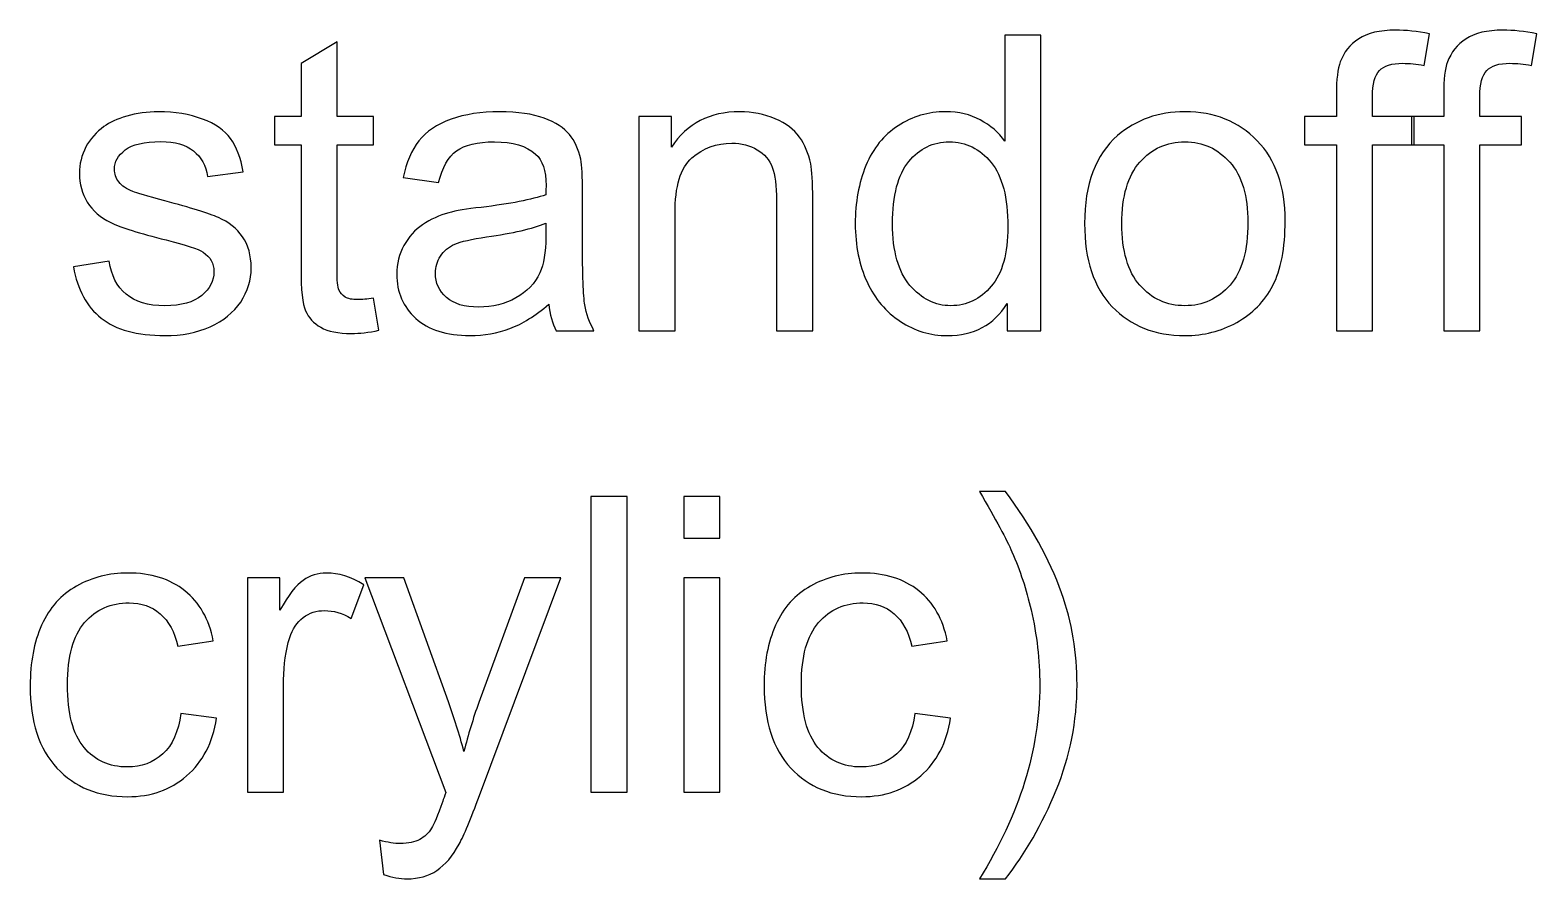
# Model space of a CAD drawing. Header units: inches. Extents: x -3.1 to 14.9, y -9.8 to 5.5.
# Drawn here: x 2.354 to 3.57, y -0.758 to -0.073 of the extents above; entities that cross this region are included whole.
import ezdxf

# ---------------------------------------------------------------- set-up
doc = ezdxf.new("R2010")
doc.units = ezdxf.units.IN
doc.header["$MEASUREMENT"] = 0
doc.layers.add('Layer 1', color=7, linetype='Continuous')

msp = doc.modelspace()

# ---------------------------------------------------------------- linework, layer by layer
at = {"layer": 'Layer 1', "color": 250}
for points, knots in [([(2.6309, -0.2894), (2.6309, -0.2894), (2.6351, -0.3153), (2.6351, -0.3153), (2.6351, -0.3153), (2.6269, -0.3171), (2.6195, -0.3179), (2.613, -0.3179), (2.613, -0.3179), (2.6023, -0.3179), (2.5941, -0.3163), (2.5882, -0.3129), (2.5882, -0.3129), (2.5824, -0.3096), (2.5783, -0.3051), (2.5759, -0.2996), (2.5759, -0.2996), (2.5735, -0.2942), (2.5723, -0.2826), (2.5723, -0.2651), (2.5723, -0.2651), (2.5723, -0.2651), (2.5723, -0.1656), (2.5723, -0.1656), (2.5723, -0.1656), (2.5723, -0.1656), (2.5508, -0.1656), (2.5508, -0.1656), (2.5508, -0.1656), (2.5508, -0.1656), (2.5508, -0.1428), (2.5508, -0.1428), (2.5508, -0.1428), (2.5508, -0.1428), (2.5723, -0.1428), (2.5723, -0.1428), (2.5723, -0.1428), (2.5723, -0.1428), (2.5723, -0.1), (2.5723, -0.1), (2.5723, -0.1), (2.5723, -0.1), (2.6014, -0.0824), (2.6014, -0.0824), (2.6014, -0.0824), (2.6014, -0.0824), (2.6014, -0.1428), (2.6014, -0.1428), (2.6014, -0.1428), (2.6014, -0.1428), (2.6309, -0.1428), (2.6309, -0.1428), (2.6309, -0.1428), (2.6309, -0.1428), (2.6309, -0.1656), (2.6309, -0.1656), (2.6309, -0.1656), (2.6309, -0.1656), (2.6014, -0.1656), (2.6014, -0.1656), (2.6014, -0.1656), (2.6014, -0.1656), (2.6014, -0.2667), (2.6014, -0.2667), (2.6014, -0.2667), (2.6014, -0.2751), (2.6019, -0.2804), (2.6029, -0.2828), (2.6029, -0.2828), (2.604, -0.2852), (2.6057, -0.2871), (2.608, -0.2885), (2.608, -0.2885), (2.6103, -0.2899), (2.6137, -0.2906), (2.618, -0.2906), (2.618, -0.2906), (2.6213, -0.2906), (2.6256, -0.2902), (2.6309, -0.2894)], [0, 0, 0, 0, 0.047619, 0.047619, 0.047619, 0.047619, 0.095238, 0.095238, 0.095238, 0.095238, 0.142857, 0.142857, 0.142857, 0.142857, 0.190476, 0.190476, 0.190476, 0.190476, 0.238095, 0.238095, 0.238095, 0.238095, 0.285714, 0.285714, 0.285714, 0.285714, 0.333333, 0.333333, 0.333333, 0.333333, 0.380952, 0.380952, 0.380952, 0.380952, 0.428571, 0.428571, 0.428571, 0.428571, 0.47619, 0.47619, 0.47619, 0.47619, 0.52381, 0.52381, 0.52381, 0.52381, 0.571429, 0.571429, 0.571429, 0.571429, 0.619048, 0.619048, 0.619048, 0.619048, 0.666667, 0.666667, 0.666667, 0.666667, 0.714286, 0.714286, 0.714286, 0.714286, 0.761905, 0.761905, 0.761905, 0.761905, 0.809524, 0.809524, 0.809524, 0.809524, 0.857143, 0.857143, 0.857143, 0.857143, 0.904762, 0.904762, 0.904762, 0.904762, 1, 1, 1, 1]), ([(3.1424, -0.3157), (3.1424, -0.3157), (3.1424, -0.2938), (3.1424, -0.2938), (3.1424, -0.2938), (3.1315, -0.311), (3.1154, -0.3196), (3.0941, -0.3196), (3.0941, -0.3196), (3.0803, -0.3196), (3.0677, -0.3158), (3.0561, -0.3082), (3.0561, -0.3082), (3.0446, -0.3006), (3.0356, -0.29), (3.0292, -0.2763), (3.0292, -0.2763), (3.0229, -0.2627), (3.0197, -0.2471), (3.0197, -0.2294), (3.0197, -0.2294), (3.0197, -0.2122), (3.0226, -0.1965), (3.0283, -0.1824), (3.0283, -0.1824), (3.0341, -0.1684), (3.0427, -0.1576), (3.0542, -0.1502), (3.0542, -0.1502), (3.0657, -0.1427), (3.0786, -0.1389), (3.0928, -0.1389), (3.0928, -0.1389), (3.1032, -0.1389), (3.1125, -0.1411), (3.1206, -0.1455), (3.1206, -0.1455), (3.1288, -0.1499), (3.1354, -0.1556), (3.1405, -0.1627), (3.1405, -0.1627), (3.1405, -0.1627), (3.1405, -0.0771), (3.1405, -0.0771), (3.1405, -0.0771), (3.1405, -0.0771), (3.1696, -0.0771), (3.1696, -0.0771), (3.1696, -0.0771), (3.1696, -0.0771), (3.1696, -0.3157), (3.1696, -0.3157), (3.1696, -0.3157), (3.1696, -0.3157), (3.1424, -0.3157), (3.1424, -0.3157)], [0, 0, 0, 0, 0.066667, 0.066667, 0.066667, 0.066667, 0.133333, 0.133333, 0.133333, 0.133333, 0.2, 0.2, 0.2, 0.2, 0.266667, 0.266667, 0.266667, 0.266667, 0.333333, 0.333333, 0.333333, 0.333333, 0.4, 0.4, 0.4, 0.4, 0.466667, 0.466667, 0.466667, 0.466667, 0.533333, 0.533333, 0.533333, 0.533333, 0.6, 0.6, 0.6, 0.6, 0.666667, 0.666667, 0.666667, 0.666667, 0.733333, 0.733333, 0.733333, 0.733333, 0.8, 0.8, 0.8, 0.8, 0.866667, 0.866667, 0.866667, 0.866667, 1, 1, 1, 1]), ([(3.4081, -0.3157), (3.4081, -0.3157), (3.4081, -0.1656), (3.4081, -0.1656), (3.4081, -0.1656), (3.4081, -0.1656), (3.3822, -0.1656), (3.3822, -0.1656), (3.3822, -0.1656), (3.3822, -0.1656), (3.3822, -0.1428), (3.3822, -0.1428), (3.3822, -0.1428), (3.3822, -0.1428), (3.4081, -0.1428), (3.4081, -0.1428), (3.4081, -0.1428), (3.4081, -0.1428), (3.4081, -0.1244), (3.4081, -0.1244), (3.4081, -0.1244), (3.4081, -0.1128), (3.4091, -0.1042), (3.4112, -0.0986), (3.4112, -0.0986), (3.414, -0.0909), (3.4189, -0.0848), (3.4261, -0.0801), (3.4261, -0.0801), (3.4332, -0.0753), (3.4431, -0.073), (3.4559, -0.073), (3.4559, -0.073), (3.4642, -0.073), (3.4733, -0.0739), (3.4833, -0.0759), (3.4833, -0.0759), (3.4833, -0.0759), (3.4789, -0.1015), (3.4789, -0.1015), (3.4789, -0.1015), (3.4728, -0.1004), (3.4671, -0.0998), (3.4616, -0.0998), (3.4616, -0.0998), (3.4527, -0.0998), (3.4464, -0.1017), (3.4428, -0.1056), (3.4428, -0.1056), (3.4391, -0.1093), (3.4372, -0.1164), (3.4372, -0.1269), (3.4372, -0.1269), (3.4372, -0.1269), (3.4372, -0.1428), (3.4372, -0.1428), (3.4372, -0.1428), (3.4372, -0.1428), (3.4709, -0.1428), (3.4709, -0.1428), (3.4709, -0.1428), (3.4709, -0.1428), (3.4709, -0.1656), (3.4709, -0.1656), (3.4709, -0.1656), (3.4709, -0.1656), (3.4372, -0.1656), (3.4372, -0.1656), (3.4372, -0.1656), (3.4372, -0.1656), (3.4372, -0.3157), (3.4372, -0.3157), (3.4372, -0.3157), (3.4372, -0.3157), (3.4081, -0.3157), (3.4081, -0.3157)], [0, 0, 0, 0, 0.05, 0.05, 0.05, 0.05, 0.1, 0.1, 0.1, 0.1, 0.15, 0.15, 0.15, 0.15, 0.2, 0.2, 0.2, 0.2, 0.25, 0.25, 0.25, 0.25, 0.3, 0.3, 0.3, 0.3, 0.35, 0.35, 0.35, 0.35, 0.4, 0.4, 0.4, 0.4, 0.45, 0.45, 0.45, 0.45, 0.5, 0.5, 0.5, 0.5, 0.55, 0.55, 0.55, 0.55, 0.6, 0.6, 0.6, 0.6, 0.65, 0.65, 0.65, 0.65, 0.7, 0.7, 0.7, 0.7, 0.75, 0.75, 0.75, 0.75, 0.8, 0.8, 0.8, 0.8, 0.85, 0.85, 0.85, 0.85, 0.9, 0.9, 0.9, 0.9, 1, 1, 1, 1]), ([(3.4947, -0.3157), (3.4947, -0.3157), (3.4947, -0.1656), (3.4947, -0.1656), (3.4947, -0.1656), (3.4947, -0.1656), (3.4688, -0.1656), (3.4688, -0.1656), (3.4688, -0.1656), (3.4688, -0.1656), (3.4688, -0.1428), (3.4688, -0.1428), (3.4688, -0.1428), (3.4688, -0.1428), (3.4947, -0.1428), (3.4947, -0.1428), (3.4947, -0.1428), (3.4947, -0.1428), (3.4947, -0.1244), (3.4947, -0.1244), (3.4947, -0.1244), (3.4947, -0.1128), (3.4957, -0.1042), (3.4978, -0.0986), (3.4978, -0.0986), (3.5006, -0.0909), (3.5056, -0.0848), (3.5127, -0.0801), (3.5127, -0.0801), (3.5198, -0.0753), (3.5297, -0.073), (3.5426, -0.073), (3.5426, -0.073), (3.5508, -0.073), (3.5599, -0.0739), (3.5699, -0.0759), (3.5699, -0.0759), (3.5699, -0.0759), (3.5655, -0.1015), (3.5655, -0.1015), (3.5655, -0.1015), (3.5594, -0.1004), (3.5537, -0.0998), (3.5482, -0.0998), (3.5482, -0.0998), (3.5393, -0.0998), (3.5331, -0.1017), (3.5294, -0.1056), (3.5294, -0.1056), (3.5257, -0.1093), (3.5238, -0.1164), (3.5238, -0.1269), (3.5238, -0.1269), (3.5238, -0.1269), (3.5238, -0.1428), (3.5238, -0.1428), (3.5238, -0.1428), (3.5238, -0.1428), (3.5575, -0.1428), (3.5575, -0.1428), (3.5575, -0.1428), (3.5575, -0.1428), (3.5575, -0.1656), (3.5575, -0.1656), (3.5575, -0.1656), (3.5575, -0.1656), (3.5238, -0.1656), (3.5238, -0.1656), (3.5238, -0.1656), (3.5238, -0.1656), (3.5238, -0.3157), (3.5238, -0.3157), (3.5238, -0.3157), (3.5238, -0.3157), (3.4947, -0.3157), (3.4947, -0.3157)], [0, 0, 0, 0, 0.05, 0.05, 0.05, 0.05, 0.1, 0.1, 0.1, 0.1, 0.15, 0.15, 0.15, 0.15, 0.2, 0.2, 0.2, 0.2, 0.25, 0.25, 0.25, 0.25, 0.3, 0.3, 0.3, 0.3, 0.35, 0.35, 0.35, 0.35, 0.4, 0.4, 0.4, 0.4, 0.45, 0.45, 0.45, 0.45, 0.5, 0.5, 0.5, 0.5, 0.55, 0.55, 0.55, 0.55, 0.6, 0.6, 0.6, 0.6, 0.65, 0.65, 0.65, 0.65, 0.7, 0.7, 0.7, 0.7, 0.75, 0.75, 0.75, 0.75, 0.8, 0.8, 0.8, 0.8, 0.85, 0.85, 0.85, 0.85, 0.9, 0.9, 0.9, 0.9, 1, 1, 1, 1]), ([(2.3886, -0.2641), (2.3886, -0.2641), (2.4175, -0.2595), (2.4175, -0.2595), (2.4175, -0.2595), (2.4191, -0.2711), (2.4237, -0.28), (2.4311, -0.2862), (2.4311, -0.2862), (2.4385, -0.2924), (2.4489, -0.2955), (2.4623, -0.2955), (2.4623, -0.2955), (2.4757, -0.2955), (2.4857, -0.2927), (2.4922, -0.2873), (2.4922, -0.2873), (2.4987, -0.2818), (2.502, -0.2753), (2.502, -0.268), (2.502, -0.268), (2.502, -0.2613), (2.4991, -0.2562), (2.4933, -0.2523), (2.4933, -0.2523), (2.4893, -0.2497), (2.4793, -0.2464), (2.4634, -0.2424), (2.4634, -0.2424), (2.4419, -0.237), (2.427, -0.2323), (2.4187, -0.2283), (2.4187, -0.2283), (2.4104, -0.2244), (2.4041, -0.2189), (2.3998, -0.2119), (2.3998, -0.2119), (2.3956, -0.2049), (2.3934, -0.1972), (2.3934, -0.1887), (2.3934, -0.1887), (2.3934, -0.181), (2.3952, -0.1739), (2.3987, -0.1673), (2.3987, -0.1673), (2.4022, -0.1607), (2.4071, -0.1553), (2.4131, -0.1509), (2.4131, -0.1509), (2.4177, -0.1476), (2.4239, -0.1447), (2.4317, -0.1424), (2.4317, -0.1424), (2.4396, -0.1401), (2.4481, -0.1389), (2.4571, -0.1389), (2.4571, -0.1389), (2.4706, -0.1389), (2.4825, -0.1409), (2.4928, -0.1448), (2.4928, -0.1448), (2.5031, -0.1487), (2.5106, -0.1539), (2.5155, -0.1606), (2.5155, -0.1606), (2.5204, -0.1673), (2.5237, -0.1762), (2.5256, -0.1874), (2.5256, -0.1874), (2.5256, -0.1874), (2.4969, -0.1913), (2.4969, -0.1913), (2.4969, -0.1913), (2.4956, -0.1824), (2.4918, -0.1755), (2.4856, -0.1705), (2.4856, -0.1705), (2.4794, -0.1655), (2.4706, -0.163), (2.4592, -0.163), (2.4592, -0.163), (2.4457, -0.163), (2.4361, -0.1652), (2.4304, -0.1697), (2.4304, -0.1697), (2.4246, -0.1741), (2.4217, -0.1793), (2.4217, -0.1853), (2.4217, -0.1853), (2.4217, -0.1891), (2.4229, -0.1925), (2.4253, -0.1956), (2.4253, -0.1956), (2.4277, -0.1987), (2.4314, -0.2013), (2.4366, -0.2034), (2.4366, -0.2034), (2.4395, -0.2044), (2.4481, -0.2069), (2.4624, -0.2108), (2.4624, -0.2108), (2.4832, -0.2164), (2.4976, -0.2209), (2.5058, -0.2244), (2.5058, -0.2244), (2.514, -0.2279), (2.5204, -0.2331), (2.5251, -0.2398), (2.5251, -0.2398), (2.5298, -0.2466), (2.5321, -0.2549), (2.5321, -0.2649), (2.5321, -0.2649), (2.5321, -0.2747), (2.5292, -0.2838), (2.5236, -0.2925), (2.5236, -0.2925), (2.5178, -0.3011), (2.5096, -0.3078), (2.4989, -0.3125), (2.4989, -0.3125), (2.4882, -0.3172), (2.476, -0.3196), (2.4624, -0.3196), (2.4624, -0.3196), (2.4399, -0.3196), (2.4228, -0.3149), (2.4111, -0.3056), (2.4111, -0.3056), (2.3993, -0.2962), (2.3918, -0.2824), (2.3886, -0.2641)], [0, 0, 0, 0, 0.029412, 0.029412, 0.029412, 0.029412, 0.058824, 0.058824, 0.058824, 0.058824, 0.088235, 0.088235, 0.088235, 0.088235, 0.117647, 0.117647, 0.117647, 0.117647, 0.147059, 0.147059, 0.147059, 0.147059, 0.176471, 0.176471, 0.176471, 0.176471, 0.205882, 0.205882, 0.205882, 0.205882, 0.235294, 0.235294, 0.235294, 0.235294, 0.264706, 0.264706, 0.264706, 0.264706, 0.294118, 0.294118, 0.294118, 0.294118, 0.323529, 0.323529, 0.323529, 0.323529, 0.352941, 0.352941, 0.352941, 0.352941, 0.382353, 0.382353, 0.382353, 0.382353, 0.411765, 0.411765, 0.411765, 0.411765, 0.441176, 0.441176, 0.441176, 0.441176, 0.470588, 0.470588, 0.470588, 0.470588, 0.5, 0.5, 0.5, 0.5, 0.529412, 0.529412, 0.529412, 0.529412, 0.558824, 0.558824, 0.558824, 0.558824, 0.588235, 0.588235, 0.588235, 0.588235, 0.617647, 0.617647, 0.617647, 0.617647, 0.647059, 0.647059, 0.647059, 0.647059, 0.676471, 0.676471, 0.676471, 0.676471, 0.705882, 0.705882, 0.705882, 0.705882, 0.735294, 0.735294, 0.735294, 0.735294, 0.764706, 0.764706, 0.764706, 0.764706, 0.794118, 0.794118, 0.794118, 0.794118, 0.823529, 0.823529, 0.823529, 0.823529, 0.852941, 0.852941, 0.852941, 0.852941, 0.882353, 0.882353, 0.882353, 0.882353, 0.911765, 0.911765, 0.911765, 0.911765, 0.941176, 0.941176, 0.941176, 0.941176, 1, 1, 1, 1]), ([(2.7723, -0.2943), (2.7614, -0.3036), (2.751, -0.3101), (2.741, -0.3139), (2.741, -0.3139), (2.7309, -0.3177), (2.7202, -0.3196), (2.7087, -0.3196), (2.7087, -0.3196), (2.6897, -0.3196), (2.6751, -0.3149), (2.6649, -0.3057), (2.6649, -0.3057), (2.6547, -0.2964), (2.6496, -0.2845), (2.6496, -0.2701), (2.6496, -0.2701), (2.6496, -0.2616), (2.6515, -0.2539), (2.6554, -0.2469), (2.6554, -0.2469), (2.6592, -0.2399), (2.6643, -0.2343), (2.6705, -0.2301), (2.6705, -0.2301), (2.6768, -0.2258), (2.6838, -0.2226), (2.6916, -0.2204), (2.6916, -0.2204), (2.6973, -0.2189), (2.706, -0.2174), (2.7176, -0.2161), (2.7176, -0.2161), (2.7413, -0.2132), (2.7587, -0.2099), (2.7699, -0.2059), (2.7699, -0.2059), (2.77, -0.2019), (2.7701, -0.1994), (2.7701, -0.1983), (2.7701, -0.1983), (2.7701, -0.1864), (2.7673, -0.1779), (2.7617, -0.1731), (2.7617, -0.1731), (2.7543, -0.1664), (2.7431, -0.1632), (2.7284, -0.1632), (2.7284, -0.1632), (2.7146, -0.1632), (2.7044, -0.1656), (2.6978, -0.1704), (2.6978, -0.1704), (2.6913, -0.1752), (2.6864, -0.1838), (2.6833, -0.1961), (2.6833, -0.1961), (2.6833, -0.1961), (2.6547, -0.1921), (2.6547, -0.1921), (2.6547, -0.1921), (2.6573, -0.1799), (2.6616, -0.1699), (2.6675, -0.1624), (2.6675, -0.1624), (2.6734, -0.1549), (2.6821, -0.1491), (2.6934, -0.145), (2.6934, -0.145), (2.7047, -0.1409), (2.7177, -0.1389), (2.7326, -0.1389), (2.7326, -0.1389), (2.7474, -0.1389), (2.7593, -0.1407), (2.7686, -0.1441), (2.7686, -0.1441), (2.7778, -0.1476), (2.7846, -0.1519), (2.7889, -0.1572), (2.7889, -0.1572), (2.7933, -0.1625), (2.7963, -0.1691), (2.7981, -0.1772), (2.7981, -0.1772), (2.799, -0.1822), (2.7995, -0.1912), (2.7995, -0.2042), (2.7995, -0.2042), (2.7995, -0.2042), (2.7995, -0.2432), (2.7995, -0.2432), (2.7995, -0.2432), (2.7995, -0.2705), (2.8001, -0.2877), (2.8014, -0.2949), (2.8014, -0.2949), (2.8026, -0.3021), (2.8051, -0.3091), (2.8088, -0.3157), (2.8088, -0.3157), (2.8088, -0.3157), (2.7782, -0.3157), (2.7782, -0.3157), (2.7782, -0.3157), (2.7752, -0.3096), (2.7732, -0.3025), (2.7723, -0.2943)], [0, 0, 0, 0, 0.035714, 0.035714, 0.035714, 0.035714, 0.071429, 0.071429, 0.071429, 0.071429, 0.107143, 0.107143, 0.107143, 0.107143, 0.142857, 0.142857, 0.142857, 0.142857, 0.178571, 0.178571, 0.178571, 0.178571, 0.214286, 0.214286, 0.214286, 0.214286, 0.25, 0.25, 0.25, 0.25, 0.285714, 0.285714, 0.285714, 0.285714, 0.321429, 0.321429, 0.321429, 0.321429, 0.357143, 0.357143, 0.357143, 0.357143, 0.392857, 0.392857, 0.392857, 0.392857, 0.428571, 0.428571, 0.428571, 0.428571, 0.464286, 0.464286, 0.464286, 0.464286, 0.5, 0.5, 0.5, 0.5, 0.535714, 0.535714, 0.535714, 0.535714, 0.571429, 0.571429, 0.571429, 0.571429, 0.607143, 0.607143, 0.607143, 0.607143, 0.642857, 0.642857, 0.642857, 0.642857, 0.678571, 0.678571, 0.678571, 0.678571, 0.714286, 0.714286, 0.714286, 0.714286, 0.75, 0.75, 0.75, 0.75, 0.785714, 0.785714, 0.785714, 0.785714, 0.821429, 0.821429, 0.821429, 0.821429, 0.857143, 0.857143, 0.857143, 0.857143, 0.892857, 0.892857, 0.892857, 0.892857, 0.928571, 0.928571, 0.928571, 0.928571, 1, 1, 1, 1]), ([(2.8449, -0.3157), (2.8449, -0.3157), (2.8449, -0.1428), (2.8449, -0.1428), (2.8449, -0.1428), (2.8449, -0.1428), (2.8713, -0.1428), (2.8713, -0.1428), (2.8713, -0.1428), (2.8713, -0.1428), (2.8713, -0.1674), (2.8713, -0.1674), (2.8713, -0.1674), (2.884, -0.1484), (2.9023, -0.1389), (2.9263, -0.1389), (2.9263, -0.1389), (2.9367, -0.1389), (2.9463, -0.1408), (2.955, -0.1445), (2.955, -0.1445), (2.9638, -0.1483), (2.9703, -0.1532), (2.9746, -0.1593), (2.9746, -0.1593), (2.979, -0.1653), (2.982, -0.1726), (2.9838, -0.1809), (2.9838, -0.1809), (2.9848, -0.1863), (2.9854, -0.1958), (2.9854, -0.2094), (2.9854, -0.2094), (2.9854, -0.2094), (2.9854, -0.3157), (2.9854, -0.3157), (2.9854, -0.3157), (2.9854, -0.3157), (2.9561, -0.3157), (2.9561, -0.3157), (2.9561, -0.3157), (2.9561, -0.3157), (2.9561, -0.2105), (2.9561, -0.2105), (2.9561, -0.2105), (2.9561, -0.1986), (2.9549, -0.1897), (2.9527, -0.1837), (2.9527, -0.1837), (2.9504, -0.1778), (2.9463, -0.1731), (2.9406, -0.1696), (2.9406, -0.1696), (2.9347, -0.1661), (2.9279, -0.1643), (2.9201, -0.1643), (2.9201, -0.1643), (2.9076, -0.1643), (2.8969, -0.1683), (2.8878, -0.1762), (2.8878, -0.1762), (2.8787, -0.1841), (2.8742, -0.1991), (2.8742, -0.2213), (2.8742, -0.2213), (2.8742, -0.2213), (2.8742, -0.3157), (2.8742, -0.3157), (2.8742, -0.3157), (2.8742, -0.3157), (2.8449, -0.3157), (2.8449, -0.3157)], [0, 0, 0, 0, 0.052632, 0.052632, 0.052632, 0.052632, 0.105263, 0.105263, 0.105263, 0.105263, 0.157895, 0.157895, 0.157895, 0.157895, 0.210526, 0.210526, 0.210526, 0.210526, 0.263158, 0.263158, 0.263158, 0.263158, 0.315789, 0.315789, 0.315789, 0.315789, 0.368421, 0.368421, 0.368421, 0.368421, 0.421053, 0.421053, 0.421053, 0.421053, 0.473684, 0.473684, 0.473684, 0.473684, 0.526316, 0.526316, 0.526316, 0.526316, 0.578947, 0.578947, 0.578947, 0.578947, 0.631579, 0.631579, 0.631579, 0.631579, 0.684211, 0.684211, 0.684211, 0.684211, 0.736842, 0.736842, 0.736842, 0.736842, 0.789474, 0.789474, 0.789474, 0.789474, 0.842105, 0.842105, 0.842105, 0.842105, 0.894737, 0.894737, 0.894737, 0.894737, 1, 1, 1, 1]), ([(3.2048, -0.2292), (3.2048, -0.1972), (3.2137, -0.1735), (3.2315, -0.1581), (3.2315, -0.1581), (3.2463, -0.1453), (3.2644, -0.1389), (3.2858, -0.1389), (3.2858, -0.1389), (3.3096, -0.1389), (3.3291, -0.1467), (3.3441, -0.1623), (3.3441, -0.1623), (3.3592, -0.1778), (3.3667, -0.1993), (3.3667, -0.2268), (3.3667, -0.2268), (3.3667, -0.2491), (3.3634, -0.2666), (3.3567, -0.2793), (3.3567, -0.2793), (3.3501, -0.2921), (3.3403, -0.3019), (3.3276, -0.309), (3.3276, -0.309), (3.3148, -0.3161), (3.3009, -0.3196), (3.2858, -0.3196), (3.2858, -0.3196), (3.2617, -0.3196), (3.2421, -0.3118), (3.2272, -0.2963), (3.2272, -0.2963), (3.2122, -0.2808), (3.2048, -0.2584), (3.2048, -0.2292)], [0, 0, 0, 0, 0.1, 0.1, 0.1, 0.1, 0.2, 0.2, 0.2, 0.2, 0.3, 0.3, 0.3, 0.3, 0.4, 0.4, 0.4, 0.4, 0.5, 0.5, 0.5, 0.5, 0.6, 0.6, 0.6, 0.6, 0.7, 0.7, 0.7, 0.7, 0.8, 0.8, 0.8, 0.8, 1, 1, 1, 1]), ([(3.0498, -0.2294), (3.0498, -0.2516), (3.0545, -0.2681), (3.0638, -0.2791), (3.0638, -0.2791), (3.0732, -0.29), (3.0842, -0.2955), (3.0969, -0.2955), (3.0969, -0.2955), (3.1097, -0.2955), (3.1206, -0.2902), (3.1295, -0.2798), (3.1295, -0.2798), (3.1384, -0.2693), (3.1429, -0.2533), (3.1429, -0.2318), (3.1429, -0.2318), (3.1429, -0.2082), (3.1384, -0.1908), (3.1293, -0.1798), (3.1293, -0.1798), (3.1202, -0.1687), (3.1089, -0.1632), (3.0956, -0.1632), (3.0956, -0.1632), (3.0826, -0.1632), (3.0717, -0.1685), (3.0629, -0.1791), (3.0629, -0.1791), (3.0542, -0.1897), (3.0498, -0.2065), (3.0498, -0.2294)], [0, 0, 0, 0, 0.111111, 0.111111, 0.111111, 0.111111, 0.222222, 0.222222, 0.222222, 0.222222, 0.333333, 0.333333, 0.333333, 0.333333, 0.444444, 0.444444, 0.444444, 0.444444, 0.555556, 0.555556, 0.555556, 0.555556, 0.666667, 0.666667, 0.666667, 0.666667, 0.777778, 0.777778, 0.777778, 0.777778, 1, 1, 1, 1]), ([(3.2349, -0.2292), (3.2349, -0.2514), (3.2397, -0.2679), (3.2494, -0.2789), (3.2494, -0.2789), (3.2591, -0.29), (3.2712, -0.2955), (3.2858, -0.2955), (3.2858, -0.2955), (3.3004, -0.2955), (3.3125, -0.2899), (3.3222, -0.2789), (3.3222, -0.2789), (3.3318, -0.2678), (3.3366, -0.2509), (3.3366, -0.2283), (3.3366, -0.2283), (3.3366, -0.2069), (3.3318, -0.1907), (3.3221, -0.1797), (3.3221, -0.1797), (3.3123, -0.1687), (3.3003, -0.1632), (3.2858, -0.1632), (3.2858, -0.1632), (3.2712, -0.1632), (3.2591, -0.1687), (3.2494, -0.1796), (3.2494, -0.1796), (3.2397, -0.1906), (3.2349, -0.2071), (3.2349, -0.2292)], [0, 0, 0, 0, 0.111111, 0.111111, 0.111111, 0.111111, 0.222222, 0.222222, 0.222222, 0.222222, 0.333333, 0.333333, 0.333333, 0.333333, 0.444444, 0.444444, 0.444444, 0.444444, 0.555556, 0.555556, 0.555556, 0.555556, 0.666667, 0.666667, 0.666667, 0.666667, 0.777778, 0.777778, 0.777778, 0.777778, 1, 1, 1, 1]), ([(2.7699, -0.2289), (2.7592, -0.2333), (2.7433, -0.2369), (2.7221, -0.24), (2.7221, -0.24), (2.71, -0.2417), (2.7014, -0.2437), (2.6965, -0.2458), (2.6965, -0.2458), (2.6915, -0.248), (2.6876, -0.2512), (2.6849, -0.2554), (2.6849, -0.2554), (2.6822, -0.2596), (2.6808, -0.2642), (2.6808, -0.2693), (2.6808, -0.2693), (2.6808, -0.2771), (2.6838, -0.2836), (2.6897, -0.2888), (2.6897, -0.2888), (2.6956, -0.294), (2.7043, -0.2966), (2.7157, -0.2966), (2.7157, -0.2966), (2.7269, -0.2966), (2.737, -0.2942), (2.7458, -0.2892), (2.7458, -0.2892), (2.7546, -0.2843), (2.7611, -0.2775), (2.7652, -0.2689), (2.7652, -0.2689), (2.7683, -0.2623), (2.7699, -0.2526), (2.7699, -0.2397), (2.7699, -0.2397), (2.7699, -0.2397), (2.7699, -0.2289), (2.7699, -0.2289)], [0, 0, 0, 0, 0.090909, 0.090909, 0.090909, 0.090909, 0.181818, 0.181818, 0.181818, 0.181818, 0.272727, 0.272727, 0.272727, 0.272727, 0.363636, 0.363636, 0.363636, 0.363636, 0.454545, 0.454545, 0.454545, 0.454545, 0.545455, 0.545455, 0.545455, 0.545455, 0.636364, 0.636364, 0.636364, 0.636364, 0.727273, 0.727273, 0.727273, 0.727273, 0.818182, 0.818182, 0.818182, 0.818182, 1, 1, 1, 1]), ([(2.8063, -0.6881), (2.8063, -0.6881), (2.8063, -0.4494), (2.8063, -0.4494), (2.8063, -0.4494), (2.8063, -0.4494), (2.8356, -0.4494), (2.8356, -0.4494), (2.8356, -0.4494), (2.8356, -0.4494), (2.8356, -0.6881), (2.8356, -0.6881), (2.8356, -0.6881), (2.8356, -0.6881), (2.8063, -0.6881), (2.8063, -0.6881)], [0, 0, 0, 0, 0.2, 0.2, 0.2, 0.2, 0.4, 0.4, 0.4, 0.4, 0.6, 0.6, 0.6, 0.6, 1, 1, 1, 1]), ([(2.8812, -0.4832), (2.8812, -0.4832), (2.8812, -0.4494), (2.8812, -0.4494), (2.8812, -0.4494), (2.8812, -0.4494), (2.9105, -0.4494), (2.9105, -0.4494), (2.9105, -0.4494), (2.9105, -0.4494), (2.9105, -0.4832), (2.9105, -0.4832), (2.9105, -0.4832), (2.9105, -0.4832), (2.8812, -0.4832), (2.8812, -0.4832)], [0, 0, 0, 0, 0.2, 0.2, 0.2, 0.2, 0.4, 0.4, 0.4, 0.4, 0.6, 0.6, 0.6, 0.6, 1, 1, 1, 1]), ([(3.1409, -0.7582), (3.1409, -0.7582), (3.1199, -0.7582), (3.1199, -0.7582), (3.1199, -0.7582), (3.1524, -0.7061), (3.1686, -0.654), (3.1686, -0.6018), (3.1686, -0.6018), (3.1686, -0.5814), (3.1663, -0.5612), (3.1616, -0.5411), (3.1616, -0.5411), (3.1579, -0.5248), (3.1528, -0.5092), (3.1462, -0.4942), (3.1462, -0.4942), (3.1419, -0.4844), (3.1332, -0.4682), (3.1199, -0.4454), (3.1199, -0.4454), (3.1199, -0.4454), (3.1409, -0.4454), (3.1409, -0.4454), (3.1409, -0.4454), (3.1613, -0.4726), (3.1764, -0.4999), (3.1862, -0.5274), (3.1862, -0.5274), (3.1946, -0.5511), (3.1987, -0.5758), (3.1987, -0.6016), (3.1987, -0.6016), (3.1987, -0.6309), (3.1931, -0.6592), (3.1819, -0.6866), (3.1819, -0.6866), (3.1707, -0.7139), (3.157, -0.7378), (3.1409, -0.7582)], [0, 0, 0, 0, 0.090909, 0.090909, 0.090909, 0.090909, 0.181818, 0.181818, 0.181818, 0.181818, 0.272727, 0.272727, 0.272727, 0.272727, 0.363636, 0.363636, 0.363636, 0.363636, 0.454545, 0.454545, 0.454545, 0.454545, 0.545455, 0.545455, 0.545455, 0.545455, 0.636364, 0.636364, 0.636364, 0.636364, 0.727273, 0.727273, 0.727273, 0.727273, 0.818182, 0.818182, 0.818182, 0.818182, 1, 1, 1, 1]), ([(2.4754, -0.6247), (2.4754, -0.6247), (2.5042, -0.6285), (2.5042, -0.6285), (2.5042, -0.6285), (2.5011, -0.6483), (2.493, -0.6639), (2.48, -0.6751), (2.48, -0.6751), (2.4671, -0.6863), (2.4512, -0.6919), (2.4323, -0.6919), (2.4323, -0.6919), (2.4087, -0.6919), (2.3896, -0.6842), (2.3753, -0.6688), (2.3753, -0.6688), (2.3609, -0.6533), (2.3537, -0.6312), (2.3537, -0.6023), (2.3537, -0.6023), (2.3537, -0.5836), (2.3568, -0.5673), (2.3629, -0.5533), (2.3629, -0.5533), (2.3692, -0.5393), (2.3785, -0.5288), (2.3912, -0.5218), (2.3912, -0.5218), (2.4038, -0.5148), (2.4176, -0.5113), (2.4324, -0.5113), (2.4324, -0.5113), (2.4512, -0.5113), (2.4666, -0.5161), (2.4785, -0.5256), (2.4785, -0.5256), (2.4904, -0.5351), (2.4981, -0.5485), (2.5015, -0.566), (2.5015, -0.566), (2.5015, -0.566), (2.473, -0.5704), (2.473, -0.5704), (2.473, -0.5704), (2.4703, -0.5588), (2.4655, -0.5501), (2.4586, -0.5442), (2.4586, -0.5442), (2.4517, -0.5383), (2.4434, -0.5354), (2.4336, -0.5354), (2.4336, -0.5354), (2.4188, -0.5354), (2.4068, -0.5407), (2.3976, -0.5513), (2.3976, -0.5513), (2.3884, -0.5618), (2.3838, -0.5786), (2.3838, -0.6014), (2.3838, -0.6014), (2.3838, -0.6247), (2.3882, -0.6416), (2.3972, -0.6521), (2.3972, -0.6521), (2.406, -0.6626), (2.4177, -0.6679), (2.432, -0.6679), (2.432, -0.6679), (2.4435, -0.6679), (2.453, -0.6643), (2.4608, -0.6573), (2.4608, -0.6573), (2.4685, -0.6502), (2.4734, -0.6394), (2.4754, -0.6247)], [0, 0, 0, 0, 0.05, 0.05, 0.05, 0.05, 0.1, 0.1, 0.1, 0.1, 0.15, 0.15, 0.15, 0.15, 0.2, 0.2, 0.2, 0.2, 0.25, 0.25, 0.25, 0.25, 0.3, 0.3, 0.3, 0.3, 0.35, 0.35, 0.35, 0.35, 0.4, 0.4, 0.4, 0.4, 0.45, 0.45, 0.45, 0.45, 0.5, 0.5, 0.5, 0.5, 0.55, 0.55, 0.55, 0.55, 0.6, 0.6, 0.6, 0.6, 0.65, 0.65, 0.65, 0.65, 0.7, 0.7, 0.7, 0.7, 0.75, 0.75, 0.75, 0.75, 0.8, 0.8, 0.8, 0.8, 0.85, 0.85, 0.85, 0.85, 0.9, 0.9, 0.9, 0.9, 1, 1, 1, 1]), ([(2.529, -0.6881), (2.529, -0.6881), (2.529, -0.5152), (2.529, -0.5152), (2.529, -0.5152), (2.529, -0.5152), (2.5553, -0.5152), (2.5553, -0.5152), (2.5553, -0.5152), (2.5553, -0.5152), (2.5553, -0.5414), (2.5553, -0.5414), (2.5553, -0.5414), (2.562, -0.5292), (2.5683, -0.5211), (2.574, -0.5172), (2.574, -0.5172), (2.5797, -0.5133), (2.5859, -0.5113), (2.5928, -0.5113), (2.5928, -0.5113), (2.6027, -0.5113), (2.6127, -0.5144), (2.6229, -0.5207), (2.6229, -0.5207), (2.6229, -0.5207), (2.6128, -0.5479), (2.6128, -0.5479), (2.6128, -0.5479), (2.6057, -0.5437), (2.5985, -0.5416), (2.5913, -0.5416), (2.5913, -0.5416), (2.5849, -0.5416), (2.5792, -0.5435), (2.5741, -0.5473), (2.5741, -0.5473), (2.5689, -0.5512), (2.5653, -0.5566), (2.5632, -0.5634), (2.5632, -0.5634), (2.5599, -0.5738), (2.5583, -0.5852), (2.5583, -0.5976), (2.5583, -0.5976), (2.5583, -0.5976), (2.5583, -0.6881), (2.5583, -0.6881), (2.5583, -0.6881), (2.5583, -0.6881), (2.529, -0.6881), (2.529, -0.6881)], [0, 0, 0, 0, 0.071429, 0.071429, 0.071429, 0.071429, 0.142857, 0.142857, 0.142857, 0.142857, 0.214286, 0.214286, 0.214286, 0.214286, 0.285714, 0.285714, 0.285714, 0.285714, 0.357143, 0.357143, 0.357143, 0.357143, 0.428571, 0.428571, 0.428571, 0.428571, 0.5, 0.5, 0.5, 0.5, 0.571429, 0.571429, 0.571429, 0.571429, 0.642857, 0.642857, 0.642857, 0.642857, 0.714286, 0.714286, 0.714286, 0.714286, 0.785714, 0.785714, 0.785714, 0.785714, 0.857143, 0.857143, 0.857143, 0.857143, 1, 1, 1, 1]), ([(2.639, -0.7546), (2.639, -0.7546), (2.6357, -0.7271), (2.6357, -0.7271), (2.6357, -0.7271), (2.6422, -0.7288), (2.6477, -0.7297), (2.6525, -0.7297), (2.6525, -0.7297), (2.659, -0.7297), (2.6642, -0.7286), (2.6681, -0.7264), (2.6681, -0.7264), (2.672, -0.7243), (2.6752, -0.7213), (2.6777, -0.7173), (2.6777, -0.7173), (2.6796, -0.7144), (2.6826, -0.7072), (2.6867, -0.6956), (2.6867, -0.6956), (2.6872, -0.6939), (2.6881, -0.6916), (2.6893, -0.6884), (2.6893, -0.6884), (2.6893, -0.6884), (2.6237, -0.5152), (2.6237, -0.5152), (2.6237, -0.5152), (2.6237, -0.5152), (2.6553, -0.5152), (2.6553, -0.5152), (2.6553, -0.5152), (2.6553, -0.5152), (2.6913, -0.6153), (2.6913, -0.6153), (2.6913, -0.6153), (2.6959, -0.628), (2.7001, -0.6413), (2.7038, -0.6553), (2.7038, -0.6553), (2.7072, -0.6419), (2.7112, -0.6288), (2.7158, -0.6159), (2.7158, -0.6159), (2.7158, -0.6159), (2.7528, -0.5152), (2.7528, -0.5152), (2.7528, -0.5152), (2.7528, -0.5152), (2.7821, -0.5152), (2.7821, -0.5152), (2.7821, -0.5152), (2.7821, -0.5152), (2.7163, -0.691), (2.7163, -0.691), (2.7163, -0.691), (2.7093, -0.71), (2.7038, -0.7231), (2.6999, -0.7302), (2.6999, -0.7302), (2.6947, -0.7399), (2.6887, -0.7469), (2.682, -0.7514), (2.682, -0.7514), (2.6752, -0.7559), (2.6672, -0.7582), (2.6579, -0.7582), (2.6579, -0.7582), (2.6522, -0.7582), (2.6459, -0.757), (2.639, -0.7546)], [0, 0, 0, 0, 0.052632, 0.052632, 0.052632, 0.052632, 0.105263, 0.105263, 0.105263, 0.105263, 0.157895, 0.157895, 0.157895, 0.157895, 0.210526, 0.210526, 0.210526, 0.210526, 0.263158, 0.263158, 0.263158, 0.263158, 0.315789, 0.315789, 0.315789, 0.315789, 0.368421, 0.368421, 0.368421, 0.368421, 0.421053, 0.421053, 0.421053, 0.421053, 0.473684, 0.473684, 0.473684, 0.473684, 0.526316, 0.526316, 0.526316, 0.526316, 0.578947, 0.578947, 0.578947, 0.578947, 0.631579, 0.631579, 0.631579, 0.631579, 0.684211, 0.684211, 0.684211, 0.684211, 0.736842, 0.736842, 0.736842, 0.736842, 0.789474, 0.789474, 0.789474, 0.789474, 0.842105, 0.842105, 0.842105, 0.842105, 0.894737, 0.894737, 0.894737, 0.894737, 1, 1, 1, 1]), ([(2.8812, -0.6881), (2.8812, -0.6881), (2.8812, -0.5152), (2.8812, -0.5152), (2.8812, -0.5152), (2.8812, -0.5152), (2.9105, -0.5152), (2.9105, -0.5152), (2.9105, -0.5152), (2.9105, -0.5152), (2.9105, -0.6881), (2.9105, -0.6881), (2.9105, -0.6881), (2.9105, -0.6881), (2.8812, -0.6881), (2.8812, -0.6881)], [0, 0, 0, 0, 0.2, 0.2, 0.2, 0.2, 0.4, 0.4, 0.4, 0.4, 0.6, 0.6, 0.6, 0.6, 1, 1, 1, 1]), ([(3.0679, -0.6247), (3.0679, -0.6247), (3.0967, -0.6285), (3.0967, -0.6285), (3.0967, -0.6285), (3.0936, -0.6483), (3.0855, -0.6639), (3.0725, -0.6751), (3.0725, -0.6751), (3.0596, -0.6863), (3.0436, -0.6919), (3.0247, -0.6919), (3.0247, -0.6919), (3.0011, -0.6919), (2.9821, -0.6842), (2.9677, -0.6688), (2.9677, -0.6688), (2.9533, -0.6533), (2.9461, -0.6312), (2.9461, -0.6023), (2.9461, -0.6023), (2.9461, -0.5836), (2.9492, -0.5673), (2.9554, -0.5533), (2.9554, -0.5533), (2.9616, -0.5393), (2.971, -0.5288), (2.9837, -0.5218), (2.9837, -0.5218), (2.9963, -0.5148), (3.0101, -0.5113), (3.0249, -0.5113), (3.0249, -0.5113), (3.0437, -0.5113), (3.0591, -0.5161), (3.0709, -0.5256), (3.0709, -0.5256), (3.0829, -0.5351), (3.0906, -0.5485), (3.0939, -0.566), (3.0939, -0.566), (3.0939, -0.566), (3.0654, -0.5704), (3.0654, -0.5704), (3.0654, -0.5704), (3.0627, -0.5588), (3.0579, -0.5501), (3.0511, -0.5442), (3.0511, -0.5442), (3.0442, -0.5383), (3.0358, -0.5354), (3.0261, -0.5354), (3.0261, -0.5354), (3.0113, -0.5354), (2.9993, -0.5407), (2.9901, -0.5513), (2.9901, -0.5513), (2.9808, -0.5618), (2.9762, -0.5786), (2.9762, -0.6014), (2.9762, -0.6014), (2.9762, -0.6247), (2.9807, -0.6416), (2.9896, -0.6521), (2.9896, -0.6521), (2.9985, -0.6626), (3.0101, -0.6679), (3.0244, -0.6679), (3.0244, -0.6679), (3.0359, -0.6679), (3.0455, -0.6643), (3.0532, -0.6573), (3.0532, -0.6573), (3.0609, -0.6502), (3.0658, -0.6394), (3.0679, -0.6247)], [0, 0, 0, 0, 0.05, 0.05, 0.05, 0.05, 0.1, 0.1, 0.1, 0.1, 0.15, 0.15, 0.15, 0.15, 0.2, 0.2, 0.2, 0.2, 0.25, 0.25, 0.25, 0.25, 0.3, 0.3, 0.3, 0.3, 0.35, 0.35, 0.35, 0.35, 0.4, 0.4, 0.4, 0.4, 0.45, 0.45, 0.45, 0.45, 0.5, 0.5, 0.5, 0.5, 0.55, 0.55, 0.55, 0.55, 0.6, 0.6, 0.6, 0.6, 0.65, 0.65, 0.65, 0.65, 0.7, 0.7, 0.7, 0.7, 0.75, 0.75, 0.75, 0.75, 0.8, 0.8, 0.8, 0.8, 0.85, 0.85, 0.85, 0.85, 0.9, 0.9, 0.9, 0.9, 1, 1, 1, 1])]:
    msp.add_open_spline(points, degree=3, knots=knots, dxfattribs=at)

doc.saveas('drawing.dxf')
